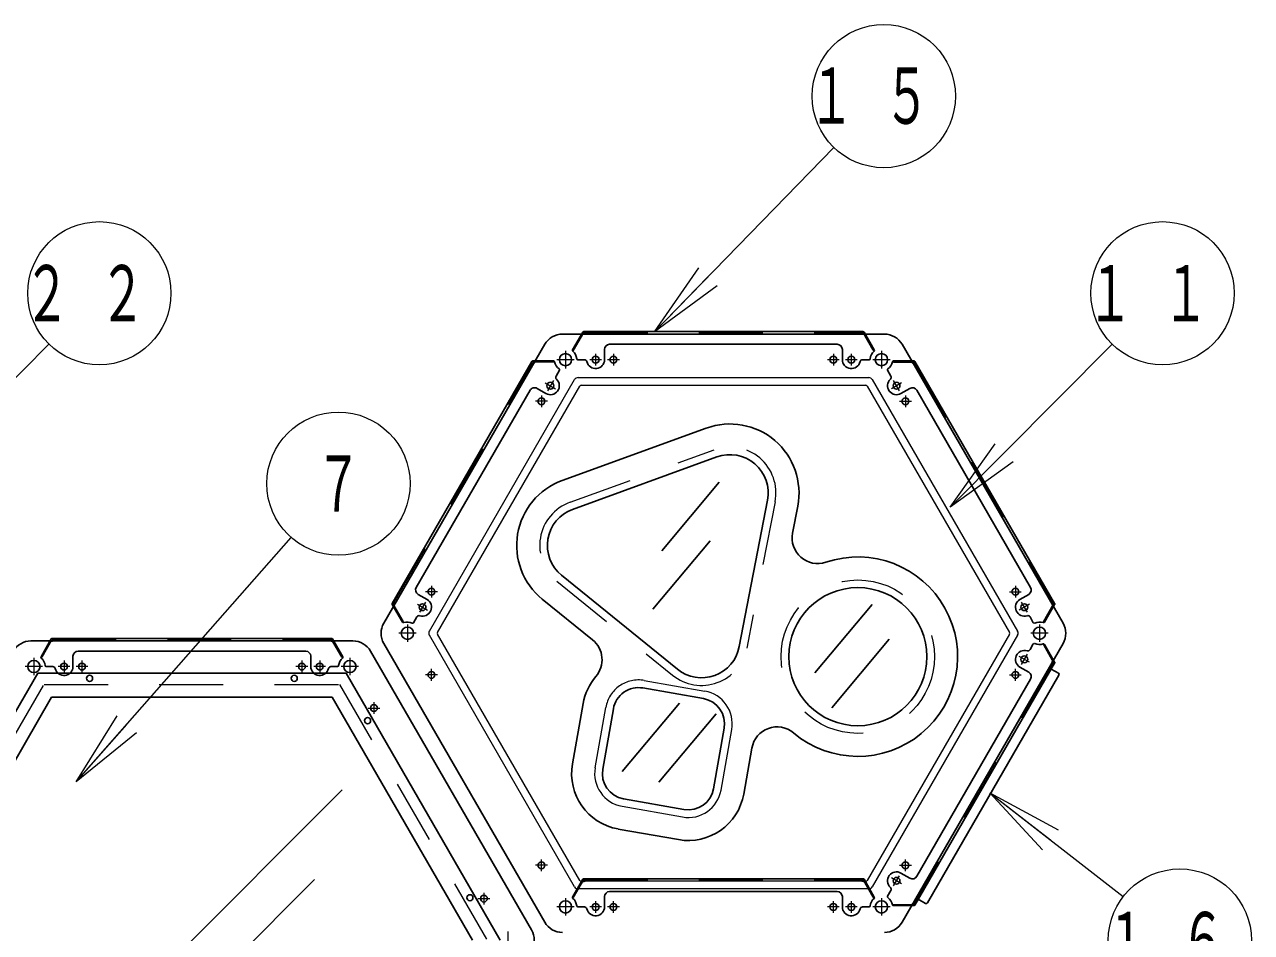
# Model space of a CAD drawing. Units: millimetres on the paper, scale 1:50. Extents: x -385 to 840, y 0 to 267.
# Drawn here: x 192.46 to 240.43, y 84.82 to 120.32 of the extents above; entities that cross this region are included whole.
import ezdxf
from ezdxf.enums import TextEntityAlignment as Align

# ---------------------------------------------------------------- set-up
doc = ezdxf.new("R2010")
doc.units = ezdxf.units.MM
doc.linetypes.add('USER1', pattern=[4.5, 2.5, -2])
doc.linetypes.add('USER2', pattern=[6, 3, -1, 1, -1])
doc.layers.add('1_50', color=7, linetype='Continuous', lineweight=25)
doc.styles.add('ＭＳ ゴシック', font='')
doc.styles.get('ＭＳ ゴシック').set_extended_font_data('MS Gothic')

msp = doc.modelspace()

# ---------------------------------------------------------------- linework, layer by layer
at = {"layer": '1_50', "lineweight": 13}
for p, q in [((217.09, 108.304), (224.106, 115.516)), ((217.09, 108.304), (218.823, 110.803)), ((217.09, 108.304), (219.182, 110.454)), ((219.54, 110.106), (217.09, 108.304)), ((187.081, 101.448), (193.415, 107.828)), ((228.65, 101.448), (234.984, 107.828)), ((228.65, 101.448), (230.409, 103.929)), ((228.65, 101.448), (230.764, 103.577)), ((231.119, 103.225), (228.65, 101.448)), ((194.48, 90.703), (202.886, 100.266)), ((194.48, 90.703), (196.085, 93.286)), ((194.48, 90.703), (196.46, 92.956)), ((196.836, 92.626), (194.48, 90.703)), ((230.206, 90.279), (232.574, 88.437)), ((230.206, 90.279), (232.881, 88.832)), ((232.267, 88.043), (230.206, 90.279)), ((230.206, 90.279), (235.423, 86.221))]:
    msp.add_line(p, q, dxfattribs=at)
at = {"layer": '1_50', "color": 131}
for p, q in [((213.496, 108.217), (226.082, 108.217)), ((206.51, 96.917), (212.803, 107.817)), ((226.775, 107.817), (233.068, 96.917)), ((192.712, 96.217), (205.298, 96.217)), ((212.803, 85.217), (206.51, 96.117)), ((233.068, 96.117), (226.775, 85.217)), ((205.991, 95.817), (212.284, 84.917))]:
    msp.add_line(p, q, dxfattribs=at)
at = {"layer": '1_50', "color": 190}
for p, q in [((213.891, 107.6), (214.293, 108.297)), ((214.331, 108.211), (214.266, 108.211)), ((214.328, 108.317), (225.251, 108.317)), ((214.391, 108.271), (214.391, 108.317)), ((225.188, 108.271), (225.188, 108.317)), ((225.248, 108.211), (225.312, 108.211)), ((225.688, 107.6), (225.286, 108.297)), ((215.139, 107.217), (215.139, 107.617)), ((215.339, 107.817), (224.239, 107.817)), ((224.439, 107.217), (224.439, 107.617)), ((206.839, 97.687), (212.301, 107.147)), ((212.309, 107.069), (212.269, 107.092)), ((213.14, 107.167), (212.336, 107.167)), ((212.391, 107.091), (212.423, 107.147)), ((214.09, 107.217), (214.351, 107.217)), ((225.489, 107.217), (225.228, 107.217)), ((226.438, 107.167), (227.243, 107.167)), ((227.187, 107.091), (227.155, 107.147)), ((227.269, 107.069), (227.309, 107.092)), ((227.278, 107.147), (232.739, 97.687)), ((213.373, 106.803), (213.242, 106.577)), ((226.206, 106.803), (226.336, 106.577)), ((207.778, 98.313), (212.228, 106.021)), ((212.848, 105.894), (212.501, 106.094)), ((226.731, 105.894), (227.077, 106.094)), ((227.35, 106.021), (231.8, 98.313)), ((208.198, 97.84), (207.851, 98.04)), ((231.381, 97.84), (231.727, 98.04)), ((207.242, 96.95), (206.839, 97.647)), ((206.911, 97.719), (206.871, 97.742)), ((206.933, 97.637), (206.901, 97.581)), ((232.337, 96.95), (232.739, 97.647)), ((232.646, 97.637), (232.678, 97.581)), ((232.668, 97.719), (232.708, 97.742)), ((207.673, 96.931), (207.803, 97.157)), ((231.905, 96.931), (231.775, 97.157)), ((193.106, 95.6), (193.508, 96.297)), ((193.546, 96.211), (193.482, 96.211)), ((193.543, 96.317), (204.466, 96.317)), ((193.606, 96.271), (193.606, 96.317)), ((204.403, 96.271), (204.403, 96.317)), ((204.463, 96.211), (204.528, 96.211)), ((204.903, 95.6), (204.501, 96.297)), ((231.905, 96.103), (231.775, 95.877)), ((232.337, 96.084), (232.739, 95.387)), ((194.355, 95.217), (194.355, 95.617)), ((194.555, 95.817), (203.455, 95.817)), ((203.655, 95.217), (203.655, 95.617)), ((193.305, 95.217), (193.566, 95.217)), ((204.704, 95.217), (204.443, 95.217)), ((232.739, 95.347), (227.278, 85.887)), ((231.381, 95.194), (231.727, 94.994)), ((232.646, 95.397), (232.678, 95.453)), ((232.668, 95.315), (232.708, 95.292)), ((231.8, 94.721), (227.35, 87.013)), ((213.891, 86.2), (214.293, 86.897)), ((214.328, 86.917), (225.251, 86.917)), ((214.391, 86.871), (214.391, 86.917)), ((225.188, 86.871), (225.188, 86.917)), ((225.688, 86.2), (225.286, 86.897)), ((226.731, 87.14), (227.077, 86.94)), ((214.331, 86.811), (214.266, 86.811)), ((215.339, 86.417), (224.239, 86.417)), ((225.248, 86.811), (225.312, 86.811)), ((226.206, 86.231), (226.336, 86.457)), ((215.139, 85.817), (215.139, 86.217)), ((224.439, 85.817), (224.439, 86.217)), ((227.187, 85.943), (227.155, 85.887)), ((227.269, 85.965), (227.309, 85.942)), ((214.09, 85.817), (214.351, 85.817)), ((225.489, 85.817), (225.228, 85.817)), ((226.438, 85.867), (227.243, 85.867))]:
    msp.add_line(p, q, dxfattribs=at)
at = {"layer": '1_50', "color": 190, "linetype": 'USER1', "lineweight": 13}
for p, q in [((213.931, 107.578), (214.331, 108.271)), ((214.331, 108.271), (225.248, 108.271)), ((225.648, 107.578), (225.248, 108.271)), ((213.931, 107.578), (213.891, 107.601)), ((225.648, 107.578), (225.687, 107.601)), ((206.881, 97.667), (212.339, 107.121)), ((213.139, 107.121), (212.339, 107.121)), ((213.139, 107.121), (213.139, 107.167)), ((226.439, 107.121), (226.439, 107.167)), ((226.439, 107.121), (227.239, 107.121)), ((227.239, 107.121), (232.698, 97.667)), ((207.281, 96.974), (206.881, 97.667)), ((232.298, 96.974), (232.698, 97.667)), ((207.281, 96.974), (207.241, 96.951)), ((232.298, 96.974), (232.338, 96.951)), ((193.146, 95.578), (193.546, 96.271)), ((193.546, 96.271), (204.463, 96.271)), ((204.863, 95.578), (204.463, 96.271)), ((232.298, 96.06), (232.338, 96.083)), ((232.298, 96.06), (232.698, 95.367)), ((193.146, 95.578), (193.107, 95.601)), ((204.863, 95.578), (204.903, 95.601)), ((232.698, 95.367), (227.239, 85.913)), ((213.931, 86.178), (214.331, 86.871)), ((214.331, 86.871), (225.248, 86.871)), ((225.648, 86.178), (225.248, 86.871)), ((213.931, 86.178), (213.891, 86.201)), ((225.648, 86.178), (225.687, 86.201)), ((226.439, 85.913), (227.239, 85.913)), ((226.439, 85.913), (226.439, 85.867))]:
    msp.add_line(p, q, dxfattribs=at)
at = {"layer": '1_50', "linetype": 'USER2', "lineweight": 13}
for p, q in [((213.612, 107.557), (213.612, 106.877)), ((225.967, 107.557), (225.967, 106.877)), ((213.952, 107.217), (213.272, 107.217)), ((226.307, 107.217), (225.627, 107.217)), ((207.774, 96.517), (207.094, 96.517)), ((207.434, 96.857), (207.434, 96.177)), ((232.485, 96.517), (231.805, 96.517)), ((232.145, 96.857), (232.145, 96.177)), ((192.827, 95.557), (192.827, 94.877)), ((205.182, 95.557), (205.182, 94.877)), ((193.167, 95.217), (192.487, 95.217)), ((205.522, 95.217), (204.842, 95.217)), ((213.612, 86.157), (213.612, 85.477)), ((225.967, 86.157), (225.967, 85.477)), ((213.952, 85.817), (213.272, 85.817)), ((226.307, 85.817), (225.627, 85.817)), ((211.36, 84.857), (211.36, 84.177))]:
    msp.add_line(p, q, dxfattribs=at)
at = {"layer": '1_50', "color": 2, "linetype": 'USER2', "lineweight": 13}
for p, q in [((215.019, 107.217), (214.559, 107.217)), ((214.789, 107.447), (214.789, 106.987)), ((215.719, 107.217), (215.259, 107.217)), ((215.489, 107.447), (215.489, 106.987)), ((224.319, 107.217), (223.859, 107.217)), ((224.089, 107.447), (224.089, 106.987)), ((225.019, 107.217), (224.559, 107.217)), ((224.789, 107.447), (224.789, 106.987)), ((212.824, 106.312), (213.222, 106.082)), ((213.138, 106.396), (212.908, 105.998)), ((226.755, 106.312), (226.357, 106.082)), ((226.671, 105.998), (226.441, 106.396)), ((212.903, 105.591), (212.443, 105.591)), ((212.673, 105.821), (212.673, 105.361)), ((226.676, 105.591), (227.136, 105.591)), ((226.906, 105.821), (226.906, 105.361)), ((208.373, 98.373), (208.373, 97.913)), ((231.206, 98.373), (231.206, 97.913)), ((208.603, 98.143), (208.143, 98.143)), ((230.976, 98.143), (231.436, 98.143)), ((207.824, 97.652), (208.222, 97.422)), ((208.138, 97.736), (207.908, 97.338)), ((231.755, 97.652), (231.357, 97.422)), ((231.671, 97.338), (231.441, 97.736)), ((231.755, 95.382), (231.357, 95.612)), ((231.441, 95.298), (231.671, 95.696)), ((194.235, 95.217), (193.775, 95.217)), ((194.005, 95.447), (194.005, 94.987)), ((194.935, 95.217), (194.475, 95.217)), ((194.705, 95.447), (194.705, 94.987)), ((203.535, 95.217), (203.075, 95.217)), ((203.305, 95.447), (203.305, 94.987)), ((204.235, 95.217), (203.775, 95.217)), ((204.005, 95.447), (204.005, 94.987)), ((208.373, 94.661), (208.373, 95.121)), ((231.206, 94.661), (231.206, 95.121)), ((208.603, 94.891), (208.143, 94.891)), ((230.976, 94.891), (231.436, 94.891)), ((205.891, 93.591), (206.351, 93.591)), ((206.121, 93.821), (206.121, 93.361)), ((212.903, 87.443), (212.443, 87.443)), ((212.673, 87.213), (212.673, 87.673)), ((226.676, 87.443), (227.136, 87.443)), ((226.906, 87.213), (226.906, 87.673)), ((226.755, 86.722), (226.357, 86.952)), ((226.441, 86.638), (226.671, 87.036)), ((210.421, 86.373), (210.421, 85.913)), ((210.191, 86.143), (210.651, 86.143)), ((214.789, 86.047), (214.789, 85.587)), ((215.489, 85.587), (215.489, 86.047)), ((224.089, 85.587), (224.089, 86.047)), ((224.789, 86.047), (224.789, 85.587)), ((215.019, 85.817), (214.559, 85.817)), ((215.719, 85.817), (215.259, 85.817)), ((224.319, 85.817), (223.859, 85.817)), ((225.019, 85.817), (224.559, 85.817))]:
    msp.add_line(p, q, dxfattribs=at)
at = {"layer": '1_50', "color": 131, "lineweight": 13}
for p, q in [((214.108, 106.517), (225.47, 106.517)), ((208.289, 96.597), (213.97, 106.437)), ((208.606, 96.547), (214.172, 106.187)), ((214.224, 106.217), (225.355, 106.217)), ((225.407, 106.187), (230.973, 96.547)), ((225.609, 106.437), (231.29, 96.597)), ((213.97, 86.597), (208.289, 96.437)), ((214.172, 86.847), (208.606, 96.487)), ((230.973, 96.487), (225.407, 86.847)), ((231.29, 96.437), (225.609, 86.597)), ((225.47, 86.517), (214.108, 86.517)), ((225.355, 86.817), (214.224, 86.817))]:
    msp.add_line(p, q, dxfattribs=at)
at = {"layer": '1_50', "color": 4}
for p, q in [((213.481, 102.488), (219.119, 104.541)), ((222.694, 101.49), (222.489, 100.435)), ((212.704, 97.854), (214.674, 96.257)), ((225.601, 97.644), (223.361, 94.965)), ((226.271, 96.281), (224.031, 93.602)), ((186.95, 84.517), (192.977, 94.957)), ((192.977, 94.957), (205.032, 94.957)), ((205.032, 94.957), (211.06, 84.517)), ((188.035, 84.517), (193.52, 94.017)), ((193.52, 94.017), (204.49, 94.017)), ((204.49, 94.017), (209.974, 84.517)), ((213.886, 91.412), (214.303, 93.776)), ((220.583, 90.231), (220.9, 92.03)), ((215.671, 88.863), (218.034, 88.447))]:
    msp.add_line(p, q, dxfattribs=at)
at = {"layer": '1_50', "linetype": 'USER1', "lineweight": 13}
for p, q in [((213.789, 101.643), (219.427, 103.695)), ((221.81, 101.661), (220.701, 95.936)), ((213.271, 98.553), (217.8, 94.881)), ((216.695, 94.674), (219.059, 94.257)), ((214.772, 91.256), (215.189, 93.619)), ((219.697, 90.387), (220.113, 92.751)), ((215.827, 89.75), (218.191, 89.333))]:
    msp.add_line(p, q, dxfattribs=at)
at = {"layer": '1_50', "color": 2}
for p, q in [((213.892, 101.361), (219.53, 103.413)), ((219.619, 102.424), (217.379, 99.745)), ((221.515, 101.718), (220.407, 95.994)), ((219.273, 100.138), (217.033, 97.459)), ((213.46, 98.786), (217.989, 95.114)), ((232.608, 95.12), (232.886, 94.96)), ((232.908, 94.878), (227.768, 85.976)), ((227.408, 86.114), (227.686, 85.954))]:
    msp.add_line(p, q, dxfattribs=at)
at = {"layer": '1_50', "color": 4, "linetype": 'USER1', "lineweight": 13}
for p, q in [((187.458, 84.517), (193.231, 94.517)), ((193.231, 94.517), (204.778, 94.517)), ((204.778, 94.517), (210.552, 84.517))]:
    msp.add_line(p, q, dxfattribs=at)
at = {"layer": '1_50', "color": 211}
for p, q in [((216.643, 94.378), (219.007, 93.962)), ((215.068, 91.204), (215.485, 93.567)), ((218.072, 93.787), (215.832, 91.108)), ((219.504, 93.371), (217.264, 90.692)), ((219.401, 90.44), (219.818, 92.803)), ((215.879, 90.045), (218.243, 89.628))]:
    msp.add_line(p, q, dxfattribs=at)
at = {"layer": '1_50'}
for p, q in [((197.584, 83.097), (204.883, 90.395)), ((199.838, 82.918), (203.802, 86.882))]:
    msp.add_line(p, q, dxfattribs=at)
at = {"layer": '1_50', "lineweight": 13}
for centre in [(226.058, 117.523), (195.387, 109.815), (236.957, 109.815), (204.735, 102.369), (237.634, 84.502)]:
    msp.add_circle(centre, 2.8, dxfattribs=at)
at = {"layer": '1_50', "color": 131}
for centre in [(213.612, 107.217), (225.967, 107.217), (207.434, 96.517), (232.145, 96.517), (192.827, 95.217), (205.182, 95.217), (213.612, 85.817), (225.967, 85.817)]:
    msp.add_circle(centre, 0.24, dxfattribs=at)
at = {"layer": '1_50', "color": 2}
for centre in [(214.789, 107.217), (215.489, 107.217), (224.089, 107.217), (224.789, 107.217), (213.023, 106.197), (226.556, 106.197), (212.673, 105.591), (226.906, 105.591), (208.373, 98.143), (231.206, 98.143), (208.023, 97.537), (231.556, 97.537), (231.556, 95.497), (194.005, 95.217), (194.705, 95.217), (203.305, 95.217), (204.005, 95.217), (208.373, 94.891), (231.206, 94.891), (206.121, 93.591), (212.673, 87.443), (226.906, 87.443), (226.556, 86.837), (210.421, 86.143), (214.789, 85.817), (215.489, 85.817), (224.089, 85.817), (224.789, 85.817)]:
    msp.add_circle(centre, 0.135, dxfattribs=at)
at = {"layer": '1_50', "linetype": 'USER1', "lineweight": 13}
msp.add_circle((225.043, 95.603), 3, dxfattribs=at)
at = {"layer": '1_50', "color": 4}
for centre, radius in [((225.043, 95.603), 2.7), ((195.005, 94.757), 0.12), ((203.005, 94.757), 0.12), ((205.873, 93.101), 0.12), ((209.873, 86.173), 0.12)]:
    msp.add_circle(centre, radius, dxfattribs=at)
at = {"layer": '1_50', "color": 131}
for centre, start, end in [((213.496, 107.417), 90, 150), ((226.082, 107.417), 30, 90), ((207.203, 96.517), 150, 210), ((232.376, 96.517), 330, 30), ((192.712, 95.417), 90, 150), ((205.298, 95.417), 30, 90), ((211.591, 84.517), 330, 30), ((213.496, 85.617), 210, 270), ((226.082, 85.617), 270, 330)]:
    msp.add_arc(centre, 0.8, start, end, dxfattribs=at)
at = {"layer": '1_50', "color": 190}
for centre, radius, start, end in [((214.266, 108.171), 0.04, 90, 150), ((214.328, 108.277), 0.04, 90, 150), ((214.331, 108.271), 0.06, 270, 0), ((225.248, 108.271), 0.06, 180, 270), ((225.251, 108.277), 0.04, 30, 90), ((225.312, 108.171), 0.04, 30, 90), ((213.925, 107.58), 0.04, 150, 229.1931), ((213.612, 107.217), 0.44, 4.7802, 49.1931), ((215.339, 107.617), 0.2, 90, 180), ((224.239, 107.617), 0.2, 0, 90), ((225.967, 107.217), 0.44, 130.8069, 175.2198), ((225.653, 107.58), 0.04, 310.8069, 30), ((212.336, 107.127), 0.04, 90, 150), ((212.339, 107.121), 0.06, 240, 330), ((212.458, 107.127), 0.04, 90, 150), ((213.14, 107.127), 0.04, 10.8069, 90), ((213.612, 107.217), 0.44, 190.8069, 235.2198), ((214.09, 107.257), 0.04, 184.7802, 270), ((214.351, 107.117), 0.1, 12.8396, 90), ((214.789, 107.217), 0.35, 192.8396, 0), ((224.789, 107.217), 0.35, 180, 347.1604), ((225.228, 107.117), 0.1, 90, 167.1604), ((225.489, 107.257), 0.04, 270, 355.2198), ((225.967, 107.217), 0.44, 304.7802, 349.1931), ((226.438, 107.127), 0.04, 90, 169.1931), ((227.121, 107.127), 0.04, 30, 90), ((227.239, 107.121), 0.06, 210, 300), ((227.243, 107.127), 0.04, 30, 90), ((213.329, 106.527), 0.1, 150, 227.1604), ((213.338, 106.823), 0.04, 330, 55.2198), ((226.241, 106.823), 0.04, 124.7802, 210), ((226.25, 106.527), 0.1, 312.8396, 30), ((212.401, 105.921), 0.2, 60, 150), ((213.023, 106.197), 0.35, 240, 47.1604), ((226.556, 106.197), 0.35, 132.8396, 300), ((227.177, 105.921), 0.2, 30, 120), ((207.951, 98.213), 0.2, 150, 240), ((231.627, 98.213), 0.2, 300, 30), ((206.874, 97.667), 0.04, 150, 210), ((206.935, 97.561), 0.04, 150, 210), ((206.881, 97.667), 0.06, 330, 60), ((208.023, 97.537), 0.35, 252.8396, 60), ((231.556, 97.537), 0.35, 120, 287.1604), ((232.698, 97.667), 0.06, 120, 210), ((232.643, 97.561), 0.04, 330, 30), ((232.705, 97.667), 0.04, 330, 30), ((207.276, 96.97), 0.04, 210, 289.1931), ((207.434, 96.517), 0.44, 64.7802, 109.1931), ((207.639, 96.951), 0.04, 244.7802, 330), ((207.89, 97.107), 0.1, 72.8396, 150), ((231.689, 97.107), 0.1, 30, 107.1604), ((231.94, 96.951), 0.04, 210, 295.2198), ((232.145, 96.517), 0.44, 70.8069, 115.2198), ((232.302, 96.97), 0.04, 250.8069, 330), ((193.482, 96.171), 0.04, 90, 150), ((193.543, 96.277), 0.04, 90, 150), ((193.546, 96.271), 0.06, 270, 0), ((204.463, 96.271), 0.06, 180, 270), ((204.466, 96.277), 0.04, 30, 90), ((204.528, 96.171), 0.04, 30, 90), ((231.94, 96.083), 0.04, 64.7802, 150), ((232.145, 96.517), 0.44, 244.7802, 289.1931), ((232.302, 96.064), 0.04, 30, 109.1931), ((193.141, 95.58), 0.04, 150, 229.1931), ((192.827, 95.217), 0.44, 4.7802, 49.1931), ((194.555, 95.617), 0.2, 90, 180), ((203.455, 95.617), 0.2, 0, 90), ((205.182, 95.217), 0.44, 130.8069, 175.2198), ((204.869, 95.58), 0.04, 310.8069, 30), ((231.556, 95.497), 0.35, 72.8396, 240), ((231.689, 95.927), 0.1, 252.8396, 330), ((232.643, 95.473), 0.04, 330, 30), ((193.305, 95.257), 0.04, 184.7802, 270), ((193.566, 95.117), 0.1, 12.8396, 90), ((194.005, 95.217), 0.35, 192.8396, 0), ((204.005, 95.217), 0.35, 180, 347.1604), ((204.443, 95.117), 0.1, 90, 167.1604), ((204.704, 95.257), 0.04, 270, 355.2198), ((231.627, 94.821), 0.2, 330, 60), ((232.698, 95.367), 0.06, 150, 240), ((232.705, 95.367), 0.04, 330, 30), ((214.328, 86.877), 0.04, 90, 150), ((214.331, 86.871), 0.06, 270, 0), ((225.248, 86.871), 0.06, 180, 270), ((225.251, 86.877), 0.04, 30, 90), ((226.556, 86.837), 0.35, 60, 227.1604), ((227.177, 87.113), 0.2, 240, 330), ((214.266, 86.771), 0.04, 90, 150), ((215.339, 86.217), 0.2, 90, 180), ((224.239, 86.217), 0.2, 0, 90), ((225.312, 86.771), 0.04, 30, 90), ((226.25, 86.507), 0.1, 330, 47.1604), ((213.925, 86.18), 0.04, 150, 229.1931), ((213.612, 85.817), 0.44, 4.7802, 49.1931), ((225.967, 85.817), 0.44, 130.8069, 175.2198), ((225.653, 86.18), 0.04, 310.8069, 30), ((226.241, 86.211), 0.04, 150, 235.2198), ((225.967, 85.817), 0.44, 10.8069, 55.2198), ((226.438, 85.907), 0.04, 190.8069, 270), ((227.121, 85.907), 0.04, 270, 330), ((227.239, 85.913), 0.06, 60, 150), ((227.243, 85.907), 0.04, 270, 330), ((214.09, 85.857), 0.04, 184.7802, 270), ((214.351, 85.717), 0.1, 12.8396, 90), ((214.789, 85.817), 0.35, 192.8396, 0), ((224.789, 85.817), 0.35, 180, 347.1604), ((225.228, 85.717), 0.1, 90, 167.1604), ((225.489, 85.857), 0.04, 270, 355.2198)]:
    msp.add_arc(centre, radius, start, end, dxfattribs=at)
at = {"layer": '1_50', "color": 131, "lineweight": 13}
for centre, radius, start, end in [((214.108, 106.357), 0.16, 90, 150), ((225.47, 106.357), 0.16, 30, 90), ((214.224, 106.157), 0.06, 90, 150), ((225.355, 106.157), 0.06, 30, 90), ((208.427, 96.517), 0.16, 150, 210), ((208.658, 96.517), 0.06, 150, 210), ((230.921, 96.517), 0.06, 330, 30), ((231.152, 96.517), 0.16, 330, 30), ((214.224, 86.877), 0.06, 210, 270), ((225.355, 86.877), 0.06, 270, 330), ((214.108, 86.677), 0.16, 210, 270), ((225.47, 86.677), 0.16, 270, 330)]:
    msp.add_arc(centre, radius, start, end, dxfattribs=at)
at = {"layer": '1_50', "color": 4}
for centre, radius, start, end in [((220.043, 102.003), 2.7, 349.0362, 110), ((214.405, 99.951), 2.7, 110, 230.9638), ((223.471, 100.244), 1, 169.0362, 288.7119), ((225.043, 95.603), 3.9, 229.8729, 108.7119), ((214.044, 95.48), 1, 319.2932, 50.9638), ((216.469, 93.393), 2.2, 139.2932, 170), ((221.885, 91.857), 1, 49.8729, 170), ((216.053, 91.03), 2.2, 170, 260), ((218.416, 90.613), 2.2, 260, 350)]:
    msp.add_arc(centre, radius, start, end, dxfattribs=at)
at = {"layer": '1_50', "linetype": 'USER1', "lineweight": 13}
for centre, radius, start, end in [((220.043, 102.003), 1.8, 349.0362, 110), ((214.405, 99.951), 1.8, 110, 230.9638), ((218.934, 96.279), 1.8, 230.9638, 349.0362), ((216.469, 93.393), 1.3, 80, 170), ((218.833, 92.977), 1.3, 350, 80), ((216.053, 91.03), 1.3, 170, 260), ((218.416, 90.613), 1.3, 260, 350)]:
    msp.add_arc(centre, radius, start, end, dxfattribs=at)
at = {"layer": '1_50', "color": 2}
for centre, radius, start, end in [((220.043, 102.003), 1.5, 349.0362, 110), ((214.405, 99.951), 1.5, 110, 230.9638), ((218.934, 96.279), 1.5, 230.9638, 349.0362), ((232.856, 94.908), 0.06, 330, 60), ((227.716, 86.006), 0.06, 240, 330)]:
    msp.add_arc(centre, radius, start, end, dxfattribs=at)
at = {"layer": '1_50', "color": 211}
for centre, start, end in [((216.469, 93.393), 80, 170), ((218.833, 92.977), 350, 80), ((216.053, 91.03), 170, 260), ((218.416, 90.613), 260, 350)]:
    msp.add_arc(centre, 1, start, end, dxfattribs=at)

# ---------------------------------------------------------------- texts
at = {"layer": '1_50', "style": 'ＭＳ ゴシック', "width": 0.6}
msp.add_text('７', height=2.199, dxfattribs=at).set_placement((204.735, 102.369), align=Align.MIDDLE_CENTER)
at = {"layer": '1_50', "char_height": 2.199, "attachment_point": 5, "style": 'ＭＳ ゴシック'}
for s, insert in [('\\T1.64;\\W0.6;１５', (226.058, 117.523)), ('\\T1.64;\\W0.6;２２', (195.387, 109.815)), ('\\T1.64;\\W0.6;１１', (236.957, 109.815)), ('\\T1.64;\\W0.6;１６', (237.634, 84.502))]:
    msp.add_mtext(s, dxfattribs=dict(at, insert=insert))

doc.saveas('drawing.dxf')
